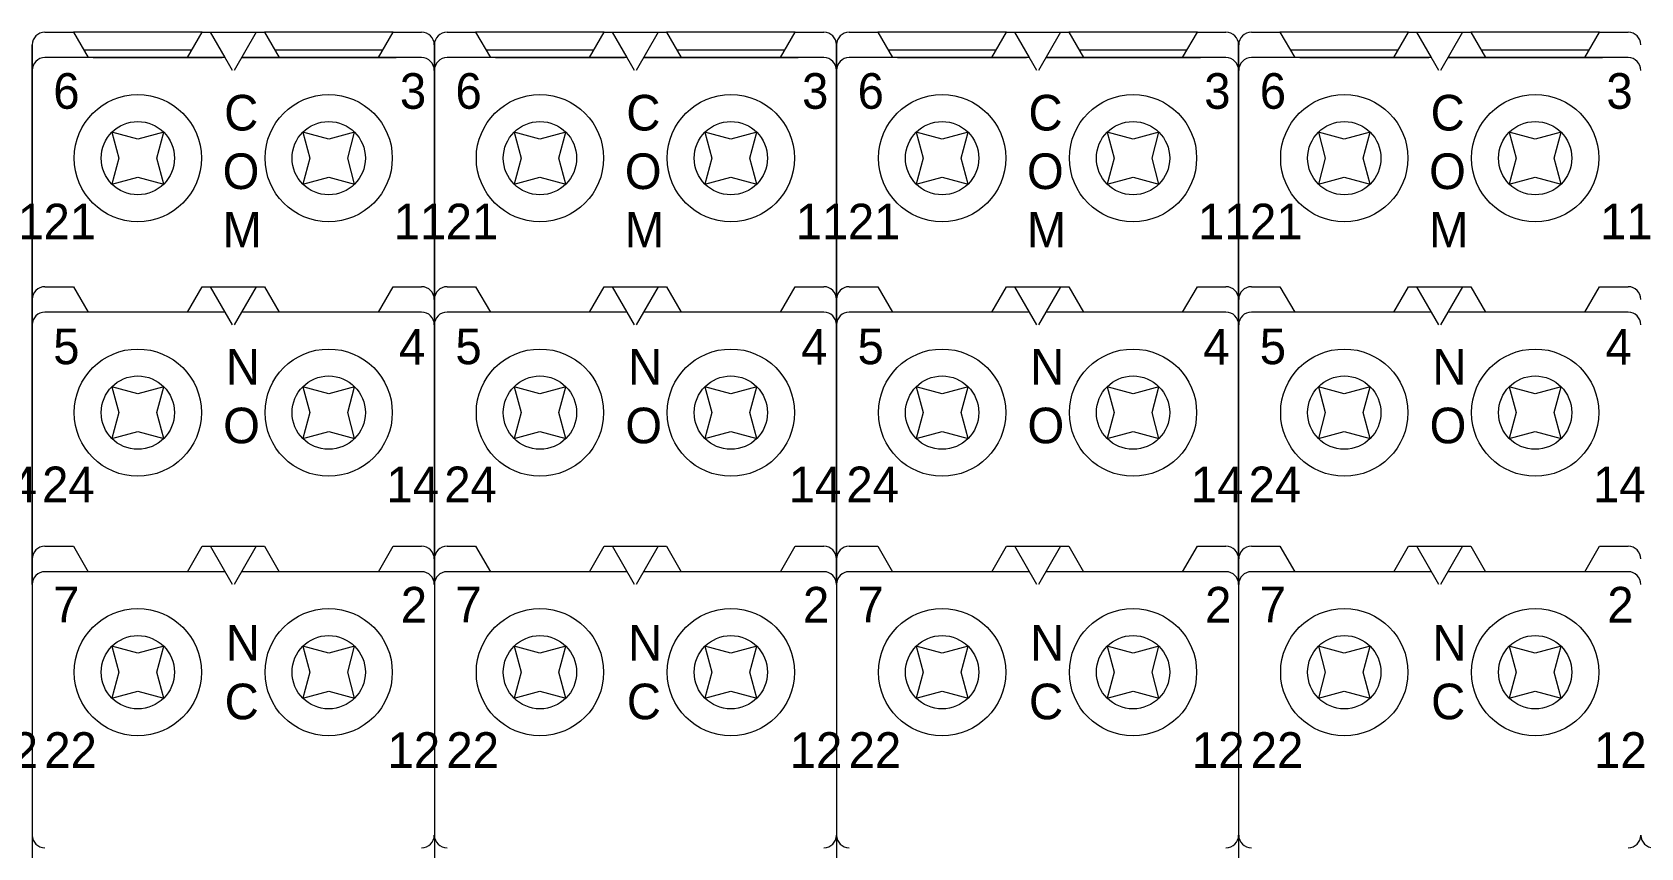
# Model space of a CAD drawing. Header units: millimetres. Extents: x -6000 to 26000, y -6000 to 26000.
# Drawn here: x 97.63 to 106.42, y -4972.89 to -4968.43 of the extents above; entities that cross this region are included whole.
import ezdxf

# ---------------------------------------------------------------- set-up
doc = ezdxf.new("R2010")
doc.units = ezdxf.units.MM
doc.header["$MEASUREMENT"] = 0
doc.layers.add('Чертеж и Рисунок_Ном._пера__1', color=7, linetype='Continuous', lineweight=15)
doc.layers.add('Чертеж и Рисунок_Ном._пера__7', color=7, linetype='Continuous', lineweight=15)
doc.styles.add('СГЕНЕРИР_СТИЛЬ_2', font='')
doc.styles.get('СГЕНЕРИР_СТИЛЬ_2').set_extended_font_data('Arial')

msp = doc.modelspace()

# ---------------------------------------------------------------- linework, layer by layer
at = {"layer": 'Чертеж и Рисунок_Ном._пера__7', "color": 7, "linetype": 'Continuous', "lineweight": 15}
for p, q in [((97.7006, -4968.4323), (97.8567, -4968.4323)), ((98.5598, -4968.4323), (97.8567, -4968.4323)), ((97.8567, -4968.4323), (97.937, -4968.5714)), ((98.4795, -4968.5714), (98.5598, -4968.4323)), ((98.5598, -4968.4323), (98.6047, -4968.4323)), ((98.5828, -4968.4323), (98.877, -4968.4323)), ((98.685, -4968.5714), (98.6047, -4968.4323)), ((98.7252, -4968.6409), (98.6047, -4968.4323)), ((98.6047, -4968.4323), (98.8551, -4968.4323)), ((98.8551, -4968.4323), (98.7346, -4968.6409)), ((98.8551, -4968.4323), (98.9, -4968.4323)), ((99.6031, -4968.4323), (98.9, -4968.4323)), ((98.9, -4968.4323), (98.9803, -4968.5714)), ((99.5228, -4968.5714), (99.6031, -4968.4323)), ((99.6031, -4968.4323), (99.7592, -4968.4323)), ((99.8983, -4968.4323), (100.0545, -4968.4323)), ((100.7576, -4968.4323), (100.0545, -4968.4323)), ((100.0545, -4968.4323), (100.1348, -4968.5714)), ((100.6773, -4968.5714), (100.7576, -4968.4323)), ((100.7576, -4968.4323), (100.8025, -4968.4323)), ((100.7805, -4968.4323), (101.0748, -4968.4323)), ((100.8828, -4968.5714), (100.8025, -4968.4323)), ((100.9229, -4968.6409), (100.8025, -4968.4323)), ((100.8025, -4968.4323), (101.0529, -4968.4323)), ((101.0529, -4968.4323), (100.9324, -4968.6409)), ((101.0529, -4968.4323), (101.0977, -4968.4323)), ((101.8009, -4968.4323), (101.0977, -4968.4323)), ((101.0977, -4968.4323), (101.1781, -4968.5714)), ((101.7205, -4968.5714), (101.8009, -4968.4323)), ((101.8009, -4968.4323), (101.957, -4968.4323)), ((102.0961, -4968.4323), (102.2523, -4968.4323)), ((102.9554, -4968.4323), (102.2523, -4968.4323)), ((102.2523, -4968.4323), (102.3326, -4968.5714)), ((102.8751, -4968.5714), (102.9554, -4968.4323)), ((102.9554, -4968.4323), (103.0003, -4968.4323)), ((102.9783, -4968.4323), (103.2726, -4968.4323)), ((103.0806, -4968.5714), (103.0003, -4968.4323)), ((103.1207, -4968.6409), (103.0003, -4968.4323)), ((103.0003, -4968.4323), (103.2506, -4968.4323)), ((103.2506, -4968.4323), (103.1302, -4968.6409)), ((103.2506, -4968.4323), (103.2955, -4968.4323)), ((103.9986, -4968.4323), (103.2955, -4968.4323)), ((103.2955, -4968.4323), (103.3758, -4968.5714)), ((103.9183, -4968.5714), (103.9986, -4968.4323)), ((103.9986, -4968.4323), (104.1548, -4968.4323)), ((104.2939, -4968.4323), (104.4501, -4968.4323)), ((105.1532, -4968.4323), (104.4501, -4968.4323)), ((104.4501, -4968.4323), (104.5304, -4968.5714)), ((105.0729, -4968.5714), (105.1532, -4968.4323)), ((105.1532, -4968.4323), (105.198, -4968.4323)), ((105.1761, -4968.4323), (105.4704, -4968.4323)), ((105.2784, -4968.5714), (105.198, -4968.4323)), ((105.3185, -4968.6409), (105.198, -4968.4323)), ((105.198, -4968.4323), (105.4484, -4968.4323)), ((105.4484, -4968.4323), (105.328, -4968.6409)), ((105.4484, -4968.4323), (105.4933, -4968.4323)), ((106.1964, -4968.4323), (105.4933, -4968.4323)), ((105.4933, -4968.4323), (105.5736, -4968.5714)), ((106.1161, -4968.5714), (106.1964, -4968.4323)), ((106.1964, -4968.4323), (106.3526, -4968.4323)), ((97.631, -4968.6409), (97.631, -4968.5018)), ((97.631, -4968.5018), (97.631, -4968.6409)), ((97.9129, -4968.5296), (98.5036, -4968.5296)), ((98.9562, -4968.5296), (99.5469, -4968.5296)), ((99.8288, -4968.6409), (99.8288, -4968.5018)), ((99.8288, -4968.5018), (99.8288, -4968.6409)), ((100.1107, -4968.5296), (100.7014, -4968.5296)), ((101.154, -4968.5296), (101.7446, -4968.5296)), ((102.0266, -4968.6409), (102.0266, -4968.5018)), ((102.0266, -4968.5018), (102.0266, -4968.6409)), ((102.3085, -4968.5296), (102.8992, -4968.5296)), ((103.3517, -4968.5296), (103.9424, -4968.5296)), ((104.2243, -4968.6409), (104.2243, -4968.5018)), ((104.2243, -4968.5018), (104.2243, -4968.6409)), ((104.5063, -4968.5296), (105.0969, -4968.5296)), ((105.5495, -4968.5296), (106.1402, -4968.5296)), ((97.631, -4968.6409), (97.631, -4974.7264)), ((97.631, -4969.8928), (97.631, -4968.6409)), ((97.631, -4968.6409), (97.631, -4974.7264)), ((97.631, -4968.6409), (97.631, -4969.8928)), ((98.685, -4968.5714), (97.7006, -4968.5714)), ((97.9648, -4968.5714), (98.6698, -4968.5714)), ((98.7748, -4968.5714), (99.6201, -4968.5714)), ((99.7592, -4968.5714), (98.7748, -4968.5714)), ((98.79, -4968.5714), (99.6201, -4968.5714)), ((99.8288, -4968.6409), (99.8288, -4974.7264)), ((99.8288, -4969.8928), (99.8288, -4968.6409)), ((99.8288, -4968.6409), (99.8288, -4974.7264)), ((99.8288, -4968.6409), (99.8288, -4969.8928)), ((100.8828, -4968.5714), (99.8983, -4968.5714)), ((100.1626, -4968.5714), (100.8676, -4968.5714)), ((100.9726, -4968.5714), (101.8179, -4968.5714)), ((101.957, -4968.5714), (100.9726, -4968.5714)), ((100.9878, -4968.5714), (101.8179, -4968.5714)), ((102.0266, -4968.6409), (102.0266, -4974.7264)), ((102.0266, -4969.8928), (102.0266, -4968.6409)), ((102.0266, -4968.6409), (102.0266, -4974.7264)), ((102.0266, -4968.6409), (102.0266, -4969.8928)), ((103.0806, -4968.5714), (102.0961, -4968.5714)), ((102.3604, -4968.5714), (103.0654, -4968.5714)), ((103.1703, -4968.5714), (104.0157, -4968.5714)), ((104.1548, -4968.5714), (103.1703, -4968.5714)), ((103.1855, -4968.5714), (104.0157, -4968.5714)), ((104.2243, -4968.6409), (104.2243, -4974.7264)), ((104.2243, -4969.8928), (104.2243, -4968.6409)), ((104.2243, -4968.6409), (104.2243, -4974.7264)), ((104.2243, -4968.6409), (104.2243, -4969.8928)), ((105.2784, -4968.5714), (104.2939, -4968.5714)), ((104.5582, -4968.5714), (105.2631, -4968.5714)), ((105.3681, -4968.5714), (106.2135, -4968.5714)), ((106.3526, -4968.5714), (105.3681, -4968.5714)), ((105.3833, -4968.5714), (106.2135, -4968.5714)), ((98.0666, -4968.9792), (98.1046, -4969.1208)), ((98.2083, -4969.0171), (98.0666, -4968.9792)), ((98.3499, -4968.9792), (98.2083, -4969.0171)), ((98.312, -4969.1208), (98.3499, -4968.9792)), ((99.2515, -4969.0171), (99.1099, -4968.9792)), ((99.1099, -4968.9792), (99.1478, -4969.1208)), ((99.3932, -4968.9792), (99.2515, -4969.0171)), ((99.3552, -4969.1208), (99.3932, -4968.9792)), ((100.2644, -4968.9792), (100.3024, -4969.1208)), ((100.406, -4969.0171), (100.2644, -4968.9792)), ((100.5477, -4968.9792), (100.406, -4969.0171)), ((100.5097, -4969.1208), (100.5477, -4968.9792)), ((101.4493, -4969.0171), (101.3077, -4968.9792)), ((101.3077, -4968.9792), (101.3456, -4969.1208)), ((101.5909, -4968.9792), (101.4493, -4969.0171)), ((101.553, -4969.1208), (101.5909, -4968.9792)), ((102.4622, -4968.9792), (102.5001, -4969.1208)), ((102.6038, -4969.0171), (102.4622, -4968.9792)), ((102.7455, -4968.9792), (102.6038, -4969.0171)), ((102.7075, -4969.1208), (102.7455, -4968.9792)), ((103.6471, -4969.0171), (103.5054, -4968.9792)), ((103.5054, -4968.9792), (103.5434, -4969.1208)), ((103.7887, -4968.9792), (103.6471, -4969.0171)), ((103.7508, -4969.1208), (103.7887, -4968.9792)), ((104.66, -4968.9792), (104.6979, -4969.1208)), ((104.8016, -4969.0171), (104.66, -4968.9792)), ((104.9432, -4968.9792), (104.8016, -4969.0171)), ((104.9053, -4969.1208), (104.9432, -4968.9792)), ((105.8449, -4969.0171), (105.7032, -4968.9792)), ((105.7032, -4968.9792), (105.7412, -4969.1208)), ((105.9865, -4968.9792), (105.8449, -4969.0171)), ((105.9485, -4969.1208), (105.9865, -4968.9792)), ((98.1046, -4969.1208), (98.0666, -4969.2624)), ((98.3499, -4969.2624), (98.312, -4969.1208)), ((99.1478, -4969.1208), (99.1099, -4969.2624)), ((99.3932, -4969.2624), (99.3552, -4969.1208)), ((100.3024, -4969.1208), (100.2644, -4969.2624)), ((100.5477, -4969.2624), (100.5097, -4969.1208)), ((101.3456, -4969.1208), (101.3077, -4969.2624)), ((101.5909, -4969.2624), (101.553, -4969.1208)), ((102.5001, -4969.1208), (102.4622, -4969.2624)), ((102.7455, -4969.2624), (102.7075, -4969.1208)), ((103.5434, -4969.1208), (103.5054, -4969.2624)), ((103.7887, -4969.2624), (103.7508, -4969.1208)), ((104.6979, -4969.1208), (104.66, -4969.2624)), ((104.9432, -4969.2624), (104.9053, -4969.1208)), ((105.7412, -4969.1208), (105.7032, -4969.2624)), ((105.9865, -4969.2624), (105.9485, -4969.1208)), ((98.0666, -4969.2624), (98.2083, -4969.2245)), ((98.2083, -4969.2245), (98.3499, -4969.2624)), ((99.1099, -4969.2624), (99.2515, -4969.2245)), ((99.2515, -4969.2245), (99.3932, -4969.2624)), ((100.2644, -4969.2624), (100.406, -4969.2245)), ((100.406, -4969.2245), (100.5477, -4969.2624)), ((101.3077, -4969.2624), (101.4493, -4969.2245)), ((101.4493, -4969.2245), (101.5909, -4969.2624)), ((102.4622, -4969.2624), (102.6038, -4969.2245)), ((102.6038, -4969.2245), (102.7455, -4969.2624)), ((103.5054, -4969.2624), (103.6471, -4969.2245)), ((103.6471, -4969.2245), (103.7887, -4969.2624)), ((104.66, -4969.2624), (104.8016, -4969.2245)), ((104.8016, -4969.2245), (104.9432, -4969.2624)), ((105.7032, -4969.2624), (105.8449, -4969.2245)), ((105.8449, -4969.2245), (105.9865, -4969.2624)), ((97.7006, -4969.8233), (97.8567, -4969.8233)), ((97.8567, -4969.8233), (97.937, -4969.9624)), ((98.4795, -4969.9624), (98.5598, -4969.8233)), ((98.5598, -4969.8233), (98.6047, -4969.8233)), ((98.7252, -4970.0319), (98.6047, -4969.8233)), ((98.6047, -4969.8233), (98.8551, -4969.8233)), ((98.8551, -4969.8233), (98.7346, -4970.0319)), ((98.8551, -4969.8233), (98.9, -4969.8233)), ((98.9, -4969.8233), (98.9803, -4969.9624)), ((99.5228, -4969.9624), (99.6031, -4969.8233)), ((99.6031, -4969.8233), (99.7592, -4969.8233)), ((99.8983, -4969.8233), (100.0545, -4969.8233)), ((100.0545, -4969.8233), (100.1348, -4969.9624)), ((100.6773, -4969.9624), (100.7576, -4969.8233)), ((100.7576, -4969.8233), (100.8025, -4969.8233)), ((100.9229, -4970.0319), (100.8025, -4969.8233)), ((100.8025, -4969.8233), (101.0529, -4969.8233)), ((101.0529, -4969.8233), (100.9324, -4970.0319)), ((101.0529, -4969.8233), (101.0977, -4969.8233)), ((101.0977, -4969.8233), (101.1781, -4969.9624)), ((101.7205, -4969.9624), (101.8009, -4969.8233)), ((101.8009, -4969.8233), (101.957, -4969.8233)), ((102.0961, -4969.8233), (102.2523, -4969.8233)), ((102.2523, -4969.8233), (102.3326, -4969.9624)), ((102.8751, -4969.9624), (102.9554, -4969.8233)), ((102.9554, -4969.8233), (103.0003, -4969.8233)), ((103.1207, -4970.0319), (103.0003, -4969.8233)), ((103.0003, -4969.8233), (103.2506, -4969.8233)), ((103.2506, -4969.8233), (103.1302, -4970.0319)), ((103.2506, -4969.8233), (103.2955, -4969.8233)), ((103.2955, -4969.8233), (103.3758, -4969.9624)), ((103.9183, -4969.9624), (103.9986, -4969.8233)), ((103.9986, -4969.8233), (104.1548, -4969.8233)), ((104.2939, -4969.8233), (104.4501, -4969.8233)), ((104.4501, -4969.8233), (104.5304, -4969.9624)), ((105.0729, -4969.9624), (105.1532, -4969.8233)), ((105.1532, -4969.8233), (105.198, -4969.8233)), ((105.3185, -4970.0319), (105.198, -4969.8233)), ((105.198, -4969.8233), (105.4484, -4969.8233)), ((105.4484, -4969.8233), (105.328, -4970.0319)), ((105.4484, -4969.8233), (105.4933, -4969.8233)), ((105.4933, -4969.8233), (105.5736, -4969.9624)), ((106.1161, -4969.9624), (106.1964, -4969.8233)), ((106.1964, -4969.8233), (106.3526, -4969.8233)), ((97.631, -4970.0319), (97.631, -4969.8928)), ((97.631, -4969.8928), (97.631, -4970.0319)), ((98.685, -4969.9624), (97.7006, -4969.9624)), ((99.7592, -4969.9624), (98.7748, -4969.9624)), ((99.8288, -4970.0319), (99.8288, -4969.8928)), ((99.8288, -4969.8928), (99.8288, -4970.0319)), ((100.8828, -4969.9624), (99.8983, -4969.9624)), ((101.957, -4969.9624), (100.9726, -4969.9624)), ((102.0266, -4970.0319), (102.0266, -4969.8928)), ((102.0266, -4969.8928), (102.0266, -4970.0319)), ((103.0806, -4969.9624), (102.0961, -4969.9624)), ((104.1548, -4969.9624), (103.1703, -4969.9624)), ((104.2243, -4970.0319), (104.2243, -4969.8928)), ((104.2243, -4969.8928), (104.2243, -4970.0319)), ((105.2784, -4969.9624), (104.2939, -4969.9624)), ((106.3526, -4969.9624), (105.3681, -4969.9624)), ((97.631, -4971.3116), (97.631, -4970.0319)), ((97.631, -4970.0319), (97.631, -4971.3116)), ((99.8288, -4971.3116), (99.8288, -4970.0319)), ((99.8288, -4970.0319), (99.8288, -4971.3116)), ((102.0266, -4971.3116), (102.0266, -4970.0319)), ((102.0266, -4970.0319), (102.0266, -4971.3116)), ((104.2243, -4971.3116), (104.2243, -4970.0319)), ((104.2243, -4970.0319), (104.2243, -4971.3116)), ((98.0666, -4970.3702), (98.1046, -4970.5118)), ((98.2083, -4970.4081), (98.0666, -4970.3702)), ((98.3499, -4970.3702), (98.2083, -4970.4081)), ((98.312, -4970.5118), (98.3499, -4970.3702)), ((99.1099, -4970.3702), (99.1478, -4970.5118)), ((99.2515, -4970.4081), (99.1099, -4970.3702)), ((99.3932, -4970.3702), (99.2515, -4970.4081)), ((99.3552, -4970.5118), (99.3932, -4970.3702)), ((100.2644, -4970.3702), (100.3024, -4970.5118)), ((100.406, -4970.4081), (100.2644, -4970.3702)), ((100.5477, -4970.3702), (100.406, -4970.4081)), ((100.5097, -4970.5118), (100.5477, -4970.3702)), ((101.3077, -4970.3702), (101.3456, -4970.5118)), ((101.4493, -4970.4081), (101.3077, -4970.3702)), ((101.5909, -4970.3702), (101.4493, -4970.4081)), ((101.553, -4970.5118), (101.5909, -4970.3702)), ((102.4622, -4970.3702), (102.5001, -4970.5118)), ((102.6038, -4970.4081), (102.4622, -4970.3702)), ((102.7455, -4970.3702), (102.6038, -4970.4081)), ((102.7075, -4970.5118), (102.7455, -4970.3702)), ((103.5054, -4970.3702), (103.5434, -4970.5118)), ((103.6471, -4970.4081), (103.5054, -4970.3702)), ((103.7887, -4970.3702), (103.6471, -4970.4081)), ((103.7508, -4970.5118), (103.7887, -4970.3702)), ((104.66, -4970.3702), (104.6979, -4970.5118)), ((104.8016, -4970.4081), (104.66, -4970.3702)), ((104.9432, -4970.3702), (104.8016, -4970.4081)), ((104.9053, -4970.5118), (104.9432, -4970.3702)), ((105.7032, -4970.3702), (105.7412, -4970.5118)), ((105.8449, -4970.4081), (105.7032, -4970.3702)), ((105.9865, -4970.3702), (105.8449, -4970.4081)), ((105.9485, -4970.5118), (105.9865, -4970.3702)), ((98.1046, -4970.5118), (98.0666, -4970.6534)), ((98.3499, -4970.6534), (98.312, -4970.5118)), ((99.1478, -4970.5118), (99.1099, -4970.6534)), ((99.3932, -4970.6534), (99.3552, -4970.5118)), ((100.3024, -4970.5118), (100.2644, -4970.6534)), ((100.5477, -4970.6534), (100.5097, -4970.5118)), ((101.3456, -4970.5118), (101.3077, -4970.6534)), ((101.5909, -4970.6534), (101.553, -4970.5118)), ((102.5001, -4970.5118), (102.4622, -4970.6534)), ((102.7455, -4970.6534), (102.7075, -4970.5118)), ((103.5434, -4970.5118), (103.5054, -4970.6534)), ((103.7887, -4970.6534), (103.7508, -4970.5118)), ((104.6979, -4970.5118), (104.66, -4970.6534)), ((104.9432, -4970.6534), (104.9053, -4970.5118)), ((105.7412, -4970.5118), (105.7032, -4970.6534)), ((105.9865, -4970.6534), (105.9485, -4970.5118)), ((98.0666, -4970.6534), (98.2083, -4970.6155)), ((98.2083, -4970.6155), (98.3499, -4970.6534)), ((99.1099, -4970.6534), (99.2515, -4970.6155)), ((99.2515, -4970.6155), (99.3932, -4970.6534)), ((100.2644, -4970.6534), (100.406, -4970.6155)), ((100.406, -4970.6155), (100.5477, -4970.6534)), ((101.3077, -4970.6534), (101.4493, -4970.6155)), ((101.4493, -4970.6155), (101.5909, -4970.6534)), ((102.4622, -4970.6534), (102.6038, -4970.6155)), ((102.6038, -4970.6155), (102.7455, -4970.6534)), ((103.5054, -4970.6534), (103.6471, -4970.6155)), ((103.6471, -4970.6155), (103.7887, -4970.6534)), ((104.66, -4970.6534), (104.8016, -4970.6155)), ((104.8016, -4970.6155), (104.9432, -4970.6534)), ((105.7032, -4970.6534), (105.8449, -4970.6155)), ((105.8449, -4970.6155), (105.9865, -4970.6534)), ((97.7006, -4971.2421), (97.8567, -4971.2421)), ((97.8567, -4971.2421), (97.937, -4971.3812)), ((98.4795, -4971.3812), (98.5598, -4971.2421)), ((98.5598, -4971.2421), (98.6047, -4971.2421)), ((98.7252, -4971.4507), (98.6047, -4971.2421)), ((98.6047, -4971.2421), (98.8551, -4971.2421)), ((98.8551, -4971.2421), (98.7346, -4971.4507)), ((98.8551, -4971.2421), (98.9, -4971.2421)), ((98.9, -4971.2421), (98.9803, -4971.3812)), ((99.5228, -4971.3812), (99.6031, -4971.2421)), ((99.6031, -4971.2421), (99.7592, -4971.2421)), ((99.8983, -4971.2421), (100.0545, -4971.2421)), ((100.0545, -4971.2421), (100.1348, -4971.3812)), ((100.6773, -4971.3812), (100.7576, -4971.2421)), ((100.7576, -4971.2421), (100.8025, -4971.2421)), ((100.9229, -4971.4507), (100.8025, -4971.2421)), ((100.8025, -4971.2421), (101.0529, -4971.2421)), ((101.0529, -4971.2421), (100.9324, -4971.4507)), ((101.0529, -4971.2421), (101.0977, -4971.2421)), ((101.0977, -4971.2421), (101.1781, -4971.3812)), ((101.7205, -4971.3812), (101.8009, -4971.2421)), ((101.8009, -4971.2421), (101.957, -4971.2421)), ((102.0961, -4971.2421), (102.2523, -4971.2421)), ((102.2523, -4971.2421), (102.3326, -4971.3812)), ((102.8751, -4971.3812), (102.9554, -4971.2421)), ((102.9554, -4971.2421), (103.0003, -4971.2421)), ((103.1207, -4971.4507), (103.0003, -4971.2421)), ((103.0003, -4971.2421), (103.2506, -4971.2421)), ((103.2506, -4971.2421), (103.1302, -4971.4507)), ((103.2506, -4971.2421), (103.2955, -4971.2421)), ((103.2955, -4971.2421), (103.3758, -4971.3812)), ((103.9183, -4971.3812), (103.9986, -4971.2421)), ((103.9986, -4971.2421), (104.1548, -4971.2421)), ((104.2939, -4971.2421), (104.4501, -4971.2421)), ((104.4501, -4971.2421), (104.5304, -4971.3812)), ((105.0729, -4971.3812), (105.1532, -4971.2421)), ((105.1532, -4971.2421), (105.198, -4971.2421)), ((105.3185, -4971.4507), (105.198, -4971.2421)), ((105.198, -4971.2421), (105.4484, -4971.2421)), ((105.4484, -4971.2421), (105.328, -4971.4507)), ((105.4484, -4971.2421), (105.4933, -4971.2421)), ((105.4933, -4971.2421), (105.5736, -4971.3812)), ((106.1161, -4971.3812), (106.1964, -4971.2421)), ((106.1964, -4971.2421), (106.3526, -4971.2421)), ((97.631, -4971.4507), (97.631, -4971.3116)), ((97.631, -4971.3116), (97.631, -4971.4507)), ((99.8288, -4971.4507), (99.8288, -4971.3116)), ((99.8288, -4971.3116), (99.8288, -4971.4507)), ((102.0266, -4971.4507), (102.0266, -4971.3116)), ((102.0266, -4971.3116), (102.0266, -4971.4507)), ((104.2243, -4971.4507), (104.2243, -4971.3116)), ((104.2243, -4971.3116), (104.2243, -4971.4507)), ((98.685, -4971.3812), (97.7006, -4971.3812)), ((99.7592, -4971.3812), (98.7748, -4971.3812)), ((100.8828, -4971.3812), (99.8983, -4971.3812)), ((101.957, -4971.3812), (100.9726, -4971.3812)), ((103.0806, -4971.3812), (102.0961, -4971.3812)), ((104.1548, -4971.3812), (103.1703, -4971.3812)), ((105.2784, -4971.3812), (104.2939, -4971.3812)), ((106.3526, -4971.3812), (105.3681, -4971.3812)), ((98.0666, -4971.789), (98.1046, -4971.9306)), ((98.2083, -4971.8269), (98.0666, -4971.789)), ((98.3499, -4971.789), (98.2083, -4971.8269)), ((98.312, -4971.9306), (98.3499, -4971.789)), ((99.2515, -4971.8269), (99.1099, -4971.789)), ((99.1099, -4971.789), (99.1478, -4971.9306)), ((99.3932, -4971.789), (99.2515, -4971.8269)), ((99.3552, -4971.9306), (99.3932, -4971.789)), ((100.2644, -4971.789), (100.3024, -4971.9306)), ((100.406, -4971.8269), (100.2644, -4971.789)), ((100.5477, -4971.789), (100.406, -4971.8269)), ((100.5097, -4971.9306), (100.5477, -4971.789)), ((101.4493, -4971.8269), (101.3077, -4971.789)), ((101.3077, -4971.789), (101.3456, -4971.9306)), ((101.5909, -4971.789), (101.4493, -4971.8269)), ((101.553, -4971.9306), (101.5909, -4971.789)), ((102.4622, -4971.789), (102.5001, -4971.9306)), ((102.6038, -4971.8269), (102.4622, -4971.789)), ((102.7455, -4971.789), (102.6038, -4971.8269)), ((102.7075, -4971.9306), (102.7455, -4971.789)), ((103.6471, -4971.8269), (103.5054, -4971.789)), ((103.5054, -4971.789), (103.5434, -4971.9306)), ((103.7887, -4971.789), (103.6471, -4971.8269)), ((103.7508, -4971.9306), (103.7887, -4971.789)), ((104.66, -4971.789), (104.6979, -4971.9306)), ((104.8016, -4971.8269), (104.66, -4971.789)), ((104.9432, -4971.789), (104.8016, -4971.8269)), ((104.9053, -4971.9306), (104.9432, -4971.789)), ((105.8449, -4971.8269), (105.7032, -4971.789)), ((105.7032, -4971.789), (105.7412, -4971.9306)), ((105.9865, -4971.789), (105.8449, -4971.8269)), ((105.9485, -4971.9306), (105.9865, -4971.789)), ((98.1046, -4971.9306), (98.0666, -4972.0723)), ((98.3499, -4972.0723), (98.312, -4971.9306)), ((99.1478, -4971.9306), (99.1099, -4972.0723)), ((99.3932, -4972.0723), (99.3552, -4971.9306)), ((100.3024, -4971.9306), (100.2644, -4972.0723)), ((100.5477, -4972.0723), (100.5097, -4971.9306)), ((101.3456, -4971.9306), (101.3077, -4972.0723)), ((101.5909, -4972.0723), (101.553, -4971.9306)), ((102.5001, -4971.9306), (102.4622, -4972.0723)), ((102.7455, -4972.0723), (102.7075, -4971.9306)), ((103.5434, -4971.9306), (103.5054, -4972.0723)), ((103.7887, -4972.0723), (103.7508, -4971.9306)), ((104.6979, -4971.9306), (104.66, -4972.0723)), ((104.9432, -4972.0723), (104.9053, -4971.9306)), ((105.7412, -4971.9306), (105.7032, -4972.0723)), ((105.9865, -4972.0723), (105.9485, -4971.9306)), ((98.0666, -4972.0723), (98.2083, -4972.0343)), ((98.2083, -4972.0343), (98.3499, -4972.0723)), ((99.1099, -4972.0723), (99.2515, -4972.0343)), ((99.2515, -4972.0343), (99.3932, -4972.0723)), ((100.2644, -4972.0723), (100.406, -4972.0343)), ((100.406, -4972.0343), (100.5477, -4972.0723)), ((101.3077, -4972.0723), (101.4493, -4972.0343)), ((101.4493, -4972.0343), (101.5909, -4972.0723)), ((102.4622, -4972.0723), (102.6038, -4972.0343)), ((102.6038, -4972.0343), (102.7455, -4972.0723)), ((103.5054, -4972.0723), (103.6471, -4972.0343)), ((103.6471, -4972.0343), (103.7887, -4972.0723)), ((104.66, -4972.0723), (104.8016, -4972.0343)), ((104.8016, -4972.0343), (104.9432, -4972.0723)), ((105.7032, -4972.0723), (105.8449, -4972.0343)), ((105.8449, -4972.0343), (105.9865, -4972.0723))]:
    msp.add_line(p, q, dxfattribs=at)
for centre, radius in [((98.2083, -4969.1208), 0.3477), ((99.2515, -4969.1208), 0.3477), ((100.406, -4969.1208), 0.3477), ((101.4493, -4969.1208), 0.3477), ((102.6038, -4969.1208), 0.3477), ((103.6471, -4969.1208), 0.3477), ((104.8016, -4969.1208), 0.3477), ((105.8449, -4969.1208), 0.3477), ((98.2083, -4969.1208), 0.2003), ((99.2515, -4969.1208), 0.2003), ((100.406, -4969.1208), 0.2003), ((101.4493, -4969.1208), 0.2003), ((102.6038, -4969.1208), 0.2003), ((103.6471, -4969.1208), 0.2003), ((104.8016, -4969.1208), 0.2003), ((105.8449, -4969.1208), 0.2003), ((98.2083, -4970.5118), 0.3477), ((99.2515, -4970.5118), 0.3477), ((100.406, -4970.5118), 0.3477), ((101.4493, -4970.5118), 0.3477), ((102.6038, -4970.5118), 0.3477), ((103.6471, -4970.5118), 0.3477), ((104.8016, -4970.5118), 0.3477), ((105.8449, -4970.5118), 0.3477), ((98.2083, -4970.5118), 0.2003), ((99.2515, -4970.5118), 0.2003), ((100.406, -4970.5118), 0.2003), ((101.4493, -4970.5118), 0.2003), ((102.6038, -4970.5118), 0.2003), ((103.6471, -4970.5118), 0.2003), ((104.8016, -4970.5118), 0.2003), ((105.8449, -4970.5118), 0.2003), ((98.2083, -4971.9306), 0.3477), ((99.2515, -4971.9306), 0.3477), ((100.406, -4971.9306), 0.3477), ((101.4493, -4971.9306), 0.3477), ((102.6038, -4971.9306), 0.3477), ((103.6471, -4971.9306), 0.3477), ((104.8016, -4971.9306), 0.3477), ((105.8449, -4971.9306), 0.3477), ((98.2083, -4971.9306), 0.2003), ((99.2515, -4971.9306), 0.2003), ((100.406, -4971.9306), 0.2003), ((101.4493, -4971.9306), 0.2003), ((102.6038, -4971.9306), 0.2003), ((103.6471, -4971.9306), 0.2003), ((104.8016, -4971.9306), 0.2003), ((105.8449, -4971.9306), 0.2003)]:
    msp.add_circle(centre, radius, dxfattribs=at)
for centre, start, end in [((97.7006, -4968.5018), 90, 180), ((99.7592, -4968.5018), 0, 90), ((99.8983, -4968.5018), 90, 180), ((101.957, -4968.5018), 0, 90), ((102.0961, -4968.5018), 90, 180), ((104.1548, -4968.5018), 0, 90), ((104.2939, -4968.5018), 90, 180), ((106.3526, -4968.5018), 0, 90), ((97.7006, -4968.6409), 90, 180), ((99.7592, -4968.6409), 0, 90), ((99.8983, -4968.6409), 90, 180), ((101.957, -4968.6409), 0, 90), ((102.0961, -4968.6409), 90, 180), ((104.1548, -4968.6409), 0, 90), ((104.2939, -4968.6409), 90, 180), ((106.3526, -4968.6409), 0, 90), ((97.7006, -4969.8928), 90, 180), ((99.7592, -4969.8928), 0, 90), ((99.8983, -4969.8928), 90, 180), ((101.957, -4969.8928), 0, 90), ((102.0961, -4969.8928), 90, 180), ((104.1548, -4969.8928), 0, 90), ((104.2939, -4969.8928), 90, 180), ((106.3526, -4969.8928), 0, 90), ((97.7006, -4970.0319), 90, 180), ((99.7592, -4970.0319), 0, 90), ((99.8983, -4970.0319), 90, 180), ((101.957, -4970.0319), 0, 90), ((102.0961, -4970.0319), 90, 180), ((104.1548, -4970.0319), 0, 90), ((104.2939, -4970.0319), 90, 180), ((106.3526, -4970.0319), 0, 90), ((97.7006, -4971.3116), 90, 180), ((99.7592, -4971.3116), 0, 90), ((99.8983, -4971.3116), 90, 180), ((101.957, -4971.3116), 0, 90), ((102.0961, -4971.3116), 90, 180), ((104.1548, -4971.3116), 0, 90), ((104.2939, -4971.3116), 90, 180), ((106.3526, -4971.3116), 0, 90), ((97.7006, -4971.4507), 90, 180), ((99.7592, -4971.4507), 0, 90), ((99.8983, -4971.4507), 90, 180), ((101.957, -4971.4507), 0, 90), ((102.0961, -4971.4507), 90, 180), ((104.1548, -4971.4507), 0, 90), ((104.2939, -4971.4507), 90, 180), ((106.3526, -4971.4507), 0, 90), ((97.7006, -4972.8209), 180, 270), ((99.7592, -4972.8209), 270, 0), ((99.8983, -4972.8209), 180, 270), ((101.957, -4972.8209), 270, 0), ((102.0961, -4972.8209), 180, 270), ((104.1548, -4972.8209), 270, 0), ((104.2939, -4972.8209), 180, 270), ((106.3526, -4972.8209), 270, 0), ((106.4917, -4972.8209), 180, 270)]:
    msp.add_arc(centre, 0.0695, start, end, dxfattribs=at)

# ---------------------------------------------------------------- texts
at = {"layer": 'Чертеж и Рисунок_Ном._пера__1', "color": 7, "linetype": 'Continuous', "lineweight": 15, "char_height": 0.19474, "attachment_point": 7, "style": 'СГЕНЕРИР_СТИЛЬ_2'}
for s, insert in [('\\A1;{\\W0.950000x;\\pql;\\fArial|b0|i0|c204|p38;6}', (97.7464, -4968.8538)), ('\\A1;{\\W0.950000x;\\pql;\\fArial|b0|i0|c204|p38;3}', (99.6405, -4968.8539)), ('\\A1;{\\W0.950000x;\\pql;\\fArial|b0|i0|c204|p38;6}', (99.9442, -4968.8538)), ('\\A1;{\\W0.950000x;\\pql;\\fArial|b0|i0|c204|p38;3}', (101.8383, -4968.8539)), ('\\A1;{\\W0.950000x;\\pql;\\fArial|b0|i0|c204|p38;6}', (102.142, -4968.8538)), ('\\A1;{\\W0.950000x;\\pql;\\fArial|b0|i0|c204|p38;3}', (104.0361, -4968.8539)), ('\\A1;{\\W0.950000x;\\pql;\\fArial|b0|i0|c204|p38;6}', (104.3398, -4968.8538)), ('\\A1;{\\W0.950000x;\\pql;\\fArial|b0|i0|c204|p38;3}', (106.2339, -4968.8539)), ('\\A1;{\\W0.950000x;\\pql;\\fArial|b0|i0|c204|p38;C}', (98.6799, -4968.9725)), ('\\A1;{\\W0.950000x;\\pql;\\fArial|b0|i0|c204|p38;C}', (100.8777, -4968.9725)), ('\\A1;{\\W0.950000x;\\pql;\\fArial|b0|i0|c204|p38;C}', (103.0755, -4968.9725)), ('\\A1;{\\W0.950000x;\\pql;\\fArial|b0|i0|c204|p38;C}', (105.2732, -4968.9725)), ('\\A1;{\\W0.950000x;\\pql;\\fArial|b0|i0|c204|p38;O}', (98.6718, -4969.2925)), ('\\A1;{\\W0.950000x;\\pql;\\fArial|b0|i0|c204|p38;O}', (100.8696, -4969.2925)), ('\\A1;{\\W0.950000x;\\pql;\\fArial|b0|i0|c204|p38;O}', (103.0673, -4969.2925)), ('\\A1;{\\W0.950000x;\\pql;\\fArial|b0|i0|c204|p38;O}', (105.2651, -4969.2925)), ('\\A1;{\\W0.950000x;\\pql;\\fArial|b0|i0|c204|p38;11}', (97.4085, -4969.5646)), ('\\A1;{\\W0.950000x;\\pql;\\fArial|b0|i0|c204|p38;21}', (97.6929, -4969.5646)), ('\\A1;{\\W0.950000x;\\pql;\\fArial|b0|i0|c204|p38;M}', (98.6711, -4969.6091)), ('\\A1;{\\W0.950000x;\\pql;\\fArial|b0|i0|c204|p38;11}', (99.6063, -4969.5646)), ('\\A1;{\\W0.950000x;\\pql;\\fArial|b0|i0|c204|p38;21}', (99.8907, -4969.5646)), ('\\A1;{\\W0.950000x;\\pql;\\fArial|b0|i0|c204|p38;M}', (100.8689, -4969.6091)), ('\\A1;{\\W0.950000x;\\pql;\\fArial|b0|i0|c204|p38;11}', (101.804, -4969.5646)), ('\\A1;{\\W0.950000x;\\pql;\\fArial|b0|i0|c204|p38;21}', (102.0885, -4969.5646)), ('\\A1;{\\W0.950000x;\\pql;\\fArial|b0|i0|c204|p38;M}', (103.0667, -4969.6091)), ('\\A1;{\\W0.950000x;\\pql;\\fArial|b0|i0|c204|p38;11}', (104.0018, -4969.5646)), ('\\A1;{\\W0.950000x;\\pql;\\fArial|b0|i0|c204|p38;21}', (104.2863, -4969.5646)), ('\\A1;{\\W0.950000x;\\pql;\\fArial|b0|i0|c204|p38;M}', (105.2645, -4969.6091)), ('\\A1;{\\W0.950000x;\\pql;\\fArial|b0|i0|c204|p38;11}', (106.1996, -4969.5646)), ('\\A1;{\\W0.950000x;\\pql;\\fArial|b0|i0|c204|p38;5}', (97.746, -4970.2498)), ('\\A1;{\\W0.950000x;\\pql;\\fArial|b0|i0|c204|p38;4}', (99.6354, -4970.2496)), ('\\A1;{\\W0.950000x;\\pql;\\fArial|b0|i0|c204|p38;5}', (99.9438, -4970.2498)), ('\\A1;{\\W0.950000x;\\pql;\\fArial|b0|i0|c204|p38;4}', (101.8331, -4970.2496)), ('\\A1;{\\W0.950000x;\\pql;\\fArial|b0|i0|c204|p38;5}', (102.1416, -4970.2498)), ('\\A1;{\\W0.950000x;\\pql;\\fArial|b0|i0|c204|p38;4}', (104.0309, -4970.2496)), ('\\A1;{\\W0.950000x;\\pql;\\fArial|b0|i0|c204|p38;5}', (104.3394, -4970.2498)), ('\\A1;{\\W0.950000x;\\pql;\\fArial|b0|i0|c204|p38;4}', (106.2287, -4970.2496)), ('\\A1;{\\W0.950000x;\\pql;\\fArial|b0|i0|c204|p38;N}', (98.6893, -4970.3589)), ('\\A1;{\\W0.950000x;\\pql;\\fArial|b0|i0|c204|p38;N}', (100.8871, -4970.3589)), ('\\A1;{\\W0.950000x;\\pql;\\fArial|b0|i0|c204|p38;N}', (103.0849, -4970.3589)), ('\\A1;{\\W0.950000x;\\pql;\\fArial|b0|i0|c204|p38;N}', (105.2827, -4970.3589)), ('\\A1;{\\W0.950000x;\\pql;\\fArial|b0|i0|c204|p38;O}', (98.6746, -4970.6821)), ('\\A1;{\\W0.950000x;\\pql;\\fArial|b0|i0|c204|p38;O}', (100.8723, -4970.6821)), ('\\A1;{\\W0.950000x;\\pql;\\fArial|b0|i0|c204|p38;O}', (103.0701, -4970.6821)), ('\\A1;{\\W0.950000x;\\pql;\\fArial|b0|i0|c204|p38;O}', (105.2679, -4970.6821)), ('\\A1;{\\W0.950000x;\\pql;\\fArial|b0|i0|c204|p38;14}', (97.3696, -4971.0013)), ('\\A1;{\\W0.950000x;\\pql;\\fArial|b0|i0|c204|p38;24}', (97.6853, -4971.0013)), ('\\A1;{\\W0.950000x;\\pql;\\fArial|b0|i0|c204|p38;14}', (99.5674, -4971.0013)), ('\\A1;{\\W0.950000x;\\pql;\\fArial|b0|i0|c204|p38;24}', (99.8831, -4971.0013)), ('\\A1;{\\W0.950000x;\\pql;\\fArial|b0|i0|c204|p38;14}', (101.7651, -4971.0013)), ('\\A1;{\\W0.950000x;\\pql;\\fArial|b0|i0|c204|p38;24}', (102.0809, -4971.0013)), ('\\A1;{\\W0.950000x;\\pql;\\fArial|b0|i0|c204|p38;14}', (103.9629, -4971.0013)), ('\\A1;{\\W0.950000x;\\pql;\\fArial|b0|i0|c204|p38;24}', (104.2786, -4971.0013)), ('\\A1;{\\W0.950000x;\\pql;\\fArial|b0|i0|c204|p38;14}', (106.1607, -4971.0013)), ('\\A1;{\\W0.950000x;\\pql;\\fArial|b0|i0|c204|p38;7}', (97.7453, -4971.6574)), ('\\A1;{\\W0.950000x;\\pql;\\fArial|b0|i0|c204|p38;2}', (99.6454, -4971.659)), ('\\A1;{\\W0.950000x;\\pql;\\fArial|b0|i0|c204|p38;7}', (99.9431, -4971.6574)), ('\\A1;{\\W0.950000x;\\pql;\\fArial|b0|i0|c204|p38;2}', (101.8432, -4971.659)), ('\\A1;{\\W0.950000x;\\pql;\\fArial|b0|i0|c204|p38;7}', (102.1409, -4971.6574)), ('\\A1;{\\W0.950000x;\\pql;\\fArial|b0|i0|c204|p38;2}', (104.0409, -4971.659)), ('\\A1;{\\W0.950000x;\\pql;\\fArial|b0|i0|c204|p38;7}', (104.3387, -4971.6574)), ('\\A1;{\\W0.950000x;\\pql;\\fArial|b0|i0|c204|p38;2}', (106.2387, -4971.659)), ('\\A1;{\\W0.950000x;\\pql;\\fArial|b0|i0|c204|p38;N}', (98.6893, -4971.8675)), ('\\A1;{\\W0.950000x;\\pql;\\fArial|b0|i0|c204|p38;N}', (100.8871, -4971.8675)), ('\\A1;{\\W0.950000x;\\pql;\\fArial|b0|i0|c204|p38;N}', (103.0849, -4971.8675)), ('\\A1;{\\W0.950000x;\\pql;\\fArial|b0|i0|c204|p38;N}', (105.2827, -4971.8675)), ('\\A1;{\\W0.950000x;\\pql;\\fArial|b0|i0|c204|p38;C}', (98.6827, -4972.1906)), ('\\A1;{\\W0.950000x;\\pql;\\fArial|b0|i0|c204|p38;C}', (100.8805, -4972.1906)), ('\\A1;{\\W0.950000x;\\pql;\\fArial|b0|i0|c204|p38;C}', (103.0782, -4972.1906)), ('\\A1;{\\W0.950000x;\\pql;\\fArial|b0|i0|c204|p38;C}', (105.276, -4972.1906)), ('\\A1;{\\W0.950000x;\\pql;\\fArial|b0|i0|c204|p38;12}', (97.3753, -4972.4533)), ('\\A1;{\\W0.950000x;\\pql;\\fArial|b0|i0|c204|p38;22}', (97.697, -4972.4533)), ('\\A1;{\\W0.950000x;\\pql;\\fArial|b0|i0|c204|p38;12}', (99.5731, -4972.4533)), ('\\A1;{\\W0.950000x;\\pql;\\fArial|b0|i0|c204|p38;22}', (99.8948, -4972.4533)), ('\\A1;{\\W0.950000x;\\pql;\\fArial|b0|i0|c204|p38;12}', (101.7709, -4972.4533)), ('\\A1;{\\W0.950000x;\\pql;\\fArial|b0|i0|c204|p38;22}', (102.0926, -4972.4533)), ('\\A1;{\\W0.950000x;\\pql;\\fArial|b0|i0|c204|p38;12}', (103.9687, -4972.4533)), ('\\A1;{\\W0.950000x;\\pql;\\fArial|b0|i0|c204|p38;22}', (104.2904, -4972.4533)), ('\\A1;{\\W0.950000x;\\pql;\\fArial|b0|i0|c204|p38;12}', (106.1665, -4972.4533))]:
    msp.add_mtext(s, dxfattribs=dict(at, insert=insert))

doc.saveas('drawing.dxf')
